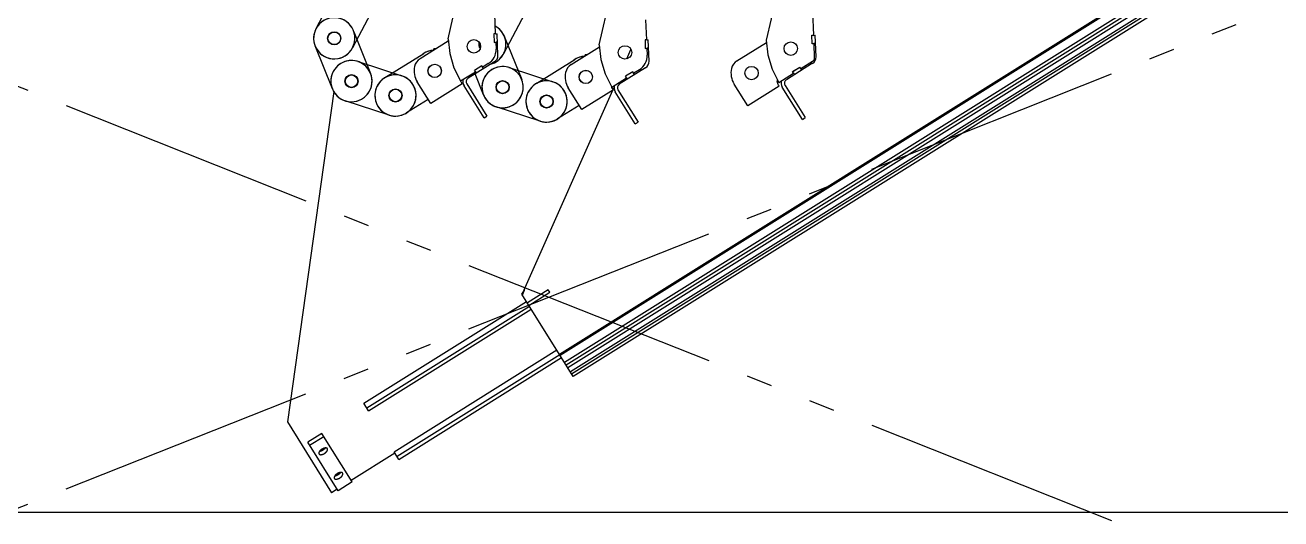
# Model space of a CAD drawing. Header units: millimetres. Extents: x 1084702 to 1166801, y 36632 to 124519.
# Drawn here: x 1095880 to 1097401, y 105640 to 106238 of the extents above; entities that cross this region are included whole.
import ezdxf

# ---------------------------------------------------------------- set-up
doc = ezdxf.new("R2010")
doc.units = ezdxf.units.MM
doc.header["$LTSCALE"] = 250
doc.linetypes.add('CENTER', pattern=[3, 2.5, -0.25, 0, -0.25])
doc.linetypes.add('PHANTOM', pattern=[2.1, 1.25, -0.2, 0.125, -0.2, 0.125, -0.2])
doc.layers.get('0').update_dxf_attribs({"color": 255})

# ---------------------------------------------------------------- blocks, each defined once
blk = doc.blocks.new('cont')
at = {"linetype": 'PHANTOM'}
for p, q in [((225402.8, 145808.7), (231452.8, 143408.7)), ((225402.8, 143408.7), (231452.8, 145808.7))]:
    blk.add_line(p, q, dxfattribs=at)
blk = doc.blocks.new('PK65002M m platform_side')
at = {"linetype": 'Continuous'}
for p, q in [((-10046.8, 5881.4), (-11641.1, 4885.1)), ((-10046, 5880.1), (-11640.3, 4883.8)), ((-11635.3, 4875.8), (-10040.9, 5872)), ((-10038.8, 5868.5), (-11633.1, 4872.3)), ((-11631.2, 4869.3), (-10036.9, 5865.6)), ((-10033.5, 5860.1), (-11627.9, 4863.9)), ((-11626.5, 4861.7), (-10032.2, 5857.9)), ((-10030.1, 5854.6), (-11624.4, 4858.4)), ((-11936.2, 5279.7), (-11909.9, 5329.1)), ((-11776.2, 5267.3), (-11759.4, 5340)), ((-11593.1, 5260), (-11576.3, 5332.7)), ((-11373.6, 5339.4), (-11390.7, 5265.6)), ((-11866.5, 5304.2), (-11892.1, 5256.2)), ((-11718.6, 5273.5), (-11719.5, 5297.7)), ((-11683.4, 5297), (-11709, 5248.9)), ((-11333.1, 5271.6), (-11334.1, 5300)), ((-11535.5, 5266.2), (-11536.4, 5290.4)), ((-11891, 5277.3), (-11890.4, 5275.8)), ((-11890.4, 5275.8), (-11870, 5225.4)), ((-11718.6, 5273.5), (-11720.6, 5273.4)), ((-11720.6, 5273.4), (-11720.2, 5263)), ((-11718.6, 5273.3), (-11716.7, 5273.3)), ((-11715.8, 5247.3), (-11716.7, 5273.3)), ((-11707.9, 5270), (-11707.3, 5268.6)), ((-11707.3, 5268.6), (-11686.9, 5218.1)), ((-11535.5, 5266.2), (-11537.5, 5266.1)), ((-11537.5, 5266.1), (-11537.2, 5255.7)), ((-11535.5, 5266), (-11533.7, 5266.1)), ((-11532.7, 5240.1), (-11533.7, 5266.1)), ((-11335.3, 5271.5), (-11333.1, 5271.6)), ((-11334.9, 5261.1), (-11335.3, 5271.5)), ((-11333.1, 5271.4), (-11331.2, 5271.5)), ((-11330.3, 5245.5), (-11331.2, 5271.5)), ((-11916.3, 5206.6), (-11937.3, 5258.6)), ((-11851.8, 5220.7), (-11805.7, 5249.6)), ((-11810.1, 5243.3), (-11775.9, 5264.7)), ((-11793.4, 5253.7), (-11793.3, 5255.2)), ((-11720.2, 5263), (-11718.2, 5263.1)), ((-11716.4, 5263.3), (-11718.3, 5263.3)), ((-11718.2, 5263.1), (-11718, 5254.9)), ((-11627.1, 5236), (-11592.8, 5257.4)), ((-11559.6, 5243.1), (-11554.6, 5254.3)), ((-11537.2, 5255.7), (-11535.2, 5255.8)), ((-11533.3, 5256.1), (-11535.2, 5256)), ((-11535.2, 5255.8), (-11534.9, 5247.6)), ((-11426.1, 5240.6), (-11390.4, 5262.9)), ((-11332.7, 5261.2), (-11334.9, 5261.1)), ((-11330.8, 5261.5), (-11332.8, 5261.4)), ((-11332.2, 5244.5), (-11332.7, 5261.2)), ((-11929.7, 5248.3), (-11929.7, 5248.3)), ((-11909.1, 5243.4), (-11909.1, 5243.5)), ((-11900.8, 5246.8), (-11900.7, 5246.8)), ((-11885.4, 5239.8), (-11883.9, 5239.3)), ((-11883.9, 5239.3), (-11832.2, 5222.5)), ((-11720.1, 5239.4), (-11751.9, 5219.5)), ((-11735.2, 5234.6), (-11744.1, 5229.1)), ((-11734.2, 5232.9), (-11735.2, 5234.6)), ((-11727.4, 5237.2), (-11734.2, 5232.9)), ((-11717.7, 5239.6), (-11717.7, 5239.5)), ((-11668.7, 5213.5), (-11622.6, 5242.3)), ((-11610.3, 5246.4), (-11610.2, 5247.9)), ((-11610.3, 5246.4), (-11610.2, 5247.9)), ((-11334.5, 5237.6), (-11366.3, 5217.7)), ((-11348.7, 5231.2), (-11334.5, 5240.1)), ((-11853.2, 5219.9), (-11851.8, 5220.7)), ((-11761, 5216.2), (-11743, 5227.4)), ((-11743, 5227.4), (-11744.1, 5229.1)), ((-11733.3, 5199.4), (-11743.5, 5224.7)), ((-11741.8, 5225.8), (-11742.9, 5227.5)), ((-11733.3, 5231.1), (-11734.4, 5232.8)), ((-11702.4, 5232.5), (-11700.9, 5232)), ((-11700.9, 5232), (-11649.1, 5215.2)), ((-11577.9, 5208.9), (-11559.9, 5220.2)), ((-11537, 5232.1), (-11568.8, 5212.3)), ((-11552.2, 5227.4), (-11561, 5221.9)), ((-11559.9, 5220.2), (-11561, 5221.9)), ((-11558.7, 5218.5), (-11559.8, 5220.2)), ((-11551.1, 5225.7), (-11552.2, 5227.4)), ((-11550.2, 5223.8), (-11551.3, 5225.5)), ((-11544.3, 5229.9), (-11551.1, 5225.7)), ((-11375.5, 5214.5), (-11357.5, 5225.7)), ((-11358.7, 5227.6), (-11349.9, 5233.1)), ((-11357.5, 5225.7), (-11358.7, 5227.6)), ((-11349.9, 5232.7), (-11358.4, 5227.4)), ((-11356.2, 5224), (-11357.4, 5225.8)), ((-11348.7, 5231.2), (-11349.9, 5233.1)), ((-11347.8, 5229.3), (-11348.9, 5231.1)), ((-11871.1, 5204.1), (-11871.2, 5204.1)), ((-11868.4, 5212.7), (-11868.3, 5212.7)), ((-11821.4, 5215.6), (-11821.4, 5215.6)), ((-11816.6, 5208), (-11816.7, 5207.9)), ((-11797.2, 5188.8), (-11813.6, 5215.1)), ((-11759, 5212.7), (-11797.2, 5188.8)), ((-11759, 5212.7), (-11759.7, 5213.8)), ((-11732.5, 5171.5), (-11756.8, 5210.5)), ((-11753.5, 5212.6), (-11729.1, 5173.6)), ((-11685.3, 5205.4), (-11685.3, 5205.4)), ((-11682.6, 4966.2), (-11576.5, 5205.1)), ((-11670.1, 5212.6), (-11668.7, 5213.5)), ((-11638.4, 5208.3), (-11638.3, 5208.3)), ((-11614.1, 5181.6), (-11630.5, 5207.9)), ((-11575.9, 5205.4), (-11614.1, 5181.6)), ((-11575.9, 5205.4), (-11576.6, 5206.5)), ((-11576.2, 5205.8), (-11575.1, 5208.2)), ((-11570.4, 5205.4), (-11546, 5166.4)), ((-11413.1, 5186.2), (-11429.6, 5212.5)), ((-11375, 5210.1), (-11413.1, 5186.2)), ((-11377, 5214.3), (-11377.4, 5215.6)), ((-11375, 5210.1), (-11375.7, 5211.1)), ((-11346.9, 5169.7), (-11371.3, 5208.7)), ((-11367.9, 5210.8), (-11343.5, 5171.8)), ((-11914.7, 5203.3), (-11970.9, 4803.4)), ((-11847.6, 5174.9), (-11900.9, 5192.2)), ((-11888.1, 5191.5), (-11888.1, 5191.5)), ((-11800.4, 5193.9), (-11826.7, 5177.5)), ((-11688, 5196.8), (-11688.1, 5196.9)), ((-11633.5, 5200.7), (-11633.6, 5200.7)), ((-11549.4, 5164.2), (-11573.8, 5203.2)), ((-11817.9, 5186.8), (-11817.9, 5186.8)), ((-11732.5, 5171.5), (-11729.1, 5173.6)), ((-11664.6, 5167.7), (-11717.8, 5185)), ((-11716.4, 5184.5), (-11716.4, 5184.5)), ((-11705, 5184.2), (-11705, 5184.3)), ((-11617.3, 5186.7), (-11643.6, 5170.2)), ((-11634.8, 5179.5), (-11634.8, 5179.6)), ((-11666, 5168.1), (-11666, 5168.1)), ((-11642.3, 5171), (-11642.3, 5171)), ((-11549.4, 5164.2), (-11546, 5166.4)), ((-11346.9, 5169.7), (-11343.5, 5171.8)), ((-11654.7, 4963.4), (-11680.1, 4947.5)), ((-11652.7, 4960.3), (-11654.7, 4963.4)), ((-11878.3, 4826), (-11681.2, 4949.2)), ((-11641.1, 4885.1), (-11686.6, 4957.9)), ((-11678.2, 4944.4), (-11652.7, 4960.3)), ((-11677.5, 4943.3), (-11874.7, 4820.1)), ((-11872.5, 4816.7), (-11675.4, 4939.9)), ((-11841.6, 4767.3), (-11644.5, 4890.5)), ((-11640.8, 4884.6), (-11838, 4761.4)), ((-11624.4, 4858.4), (-11641.1, 4885.1)), ((-11835.9, 4758), (-11638.7, 4881.2)), ((-11872.5, 4816.7), (-11878.3, 4826)), ((-11970.9, 4803.4), (-11917.4, 4717.7)), ((-11929.2, 4789.5), (-11946.2, 4778.9)), ((-11909.5, 4720.1), (-11946.2, 4778.9)), ((-11943.9, 4775.2), (-11926.9, 4785.8)), ((-11892.5, 4730.7), (-11929.2, 4789.5)), ((-11840.6, 4765.7), (-11893.6, 4732.6)), ((-11835.9, 4758), (-11841.6, 4767.3)), ((-11910.6, 4722), (-11917.4, 4717.7)), ((-11892.5, 4730.7), (-11909.5, 4720.1))]:
    blk.add_line(p, q, dxfattribs=at)
for points in [[(-11776.2, 5267.3), (-11774.2, 5249.4), (-11769.1, 5232.3), (-11761, 5216.2)], [(-11390.7, 5265.6), (-11388.7, 5247.7), (-11383.6, 5230.6), (-11375.5, 5214.5)], [(-11593.1, 5260), (-11591.1, 5242.2), (-11586, 5225), (-11577.9, 5208.9)], [(-11759.7, 5213.8), (-11760.2, 5214.6), (-11760.6, 5215.7), (-11760.9, 5216.3)], [(-11576.6, 5206.5), (-11577.1, 5207.3), (-11577.6, 5208.4), (-11577.8, 5209)], [(-11375.7, 5211.1), (-11376.1, 5212), (-11376.6, 5213), (-11377, 5214.3)], [(-11686.6, 4957.9), (-11685.1, 4960.7), (-11683.8, 4963.5), (-11682.6, 4966.2)], [(-11685.9, 4956.7), (-11684.7, 4960), (-11683.6, 4963.1), (-11682.6, 4966.2)], [(-11929.1, 4770.4), (-11929.1, 4770.3), (-11929.2, 4770.3), (-11929.3, 4770.2), (-11929.3, 4770.2), (-11929.4, 4770.1), (-11929.5, 4770.1), (-11929.6, 4770), (-11929.6, 4770), (-11929.7, 4769.9), (-11929.8, 4769.9), (-11929.8, 4769.8), (-11929.9, 4769.8), (-11930, 4769.7), (-11930, 4769.7), (-11930.1, 4769.6), (-11930.2, 4769.6), (-11930.2, 4769.5), (-11930.3, 4769.5), (-11930.4, 4769.4), (-11930.4, 4769.4), (-11930.5, 4769.3), (-11930.5, 4769.2), (-11930.6, 4769.2), (-11930.7, 4769.1), (-11930.7, 4769.1), (-11930.8, 4769), (-11930.9, 4769), (-11930.9, 4768.9), (-11931, 4768.9), (-11931, 4768.8), (-11931.1, 4768.7), (-11931.1, 4768.7), (-11931.2, 4768.6), (-11931.2, 4768.6), (-11931.3, 4768.5), (-11931.4, 4768.5), (-11931.4, 4768.4), (-11931.5, 4768.3), (-11931.5, 4768.3), (-11931.6, 4768.2), (-11931.6, 4768.2), (-11931.7, 4768.1), (-11931.7, 4768.1), (-11931.7, 4768), (-11931.8, 4767.9), (-11931.8, 4767.9), (-11931.9, 4767.8), (-11931.9, 4767.8), (-11932, 4767.7), (-11932, 4767.6), (-11932, 4767.6), (-11932.1, 4767.5), (-11932.1, 4767.5), (-11932.2, 4767.4), (-11932.2, 4767.4), (-11932.2, 4767.3), (-11932.3, 4767.2), (-11932.3, 4767.2), (-11932.3, 4767.1), (-11932.4, 4767.1), (-11932.4, 4767), (-11932.4, 4766.9), (-11932.4, 4766.9), (-11932.5, 4766.8), (-11932.5, 4766.8), (-11932.5, 4766.7), (-11932.5, 4766.7), (-11932.6, 4766.6), (-11932.6, 4766.6), (-11932.6, 4766.5), (-11932.6, 4766.4), (-11932.6, 4766.4), (-11932.7, 4766.3), (-11932.7, 4766.3), (-11932.7, 4766.2), (-11932.7, 4766.2), (-11932.7, 4766.1), (-11932.7, 4766.1), (-11932.7, 4766), (-11932.8, 4766), (-11932.8, 4765.9), (-11932.8, 4765.9), (-11932.8, 4765.8), (-11932.8, 4765.8), (-11932.8, 4765.7), (-11932.8, 4765.7), (-11932.8, 4765.6), (-11932.8, 4765.6), (-11932.8, 4765.5), (-11932.8, 4765.5), (-11932.8, 4765.4), (-11932.8, 4765.4), (-11932.8, 4765.3), (-11932.8, 4765.3), (-11932.8, 4765.2), (-11932.8, 4765.2), (-11932.8, 4765.1), (-11932.7, 4765.1), (-11932.7, 4765.1), (-11932.7, 4765), (-11932.7, 4765), (-11932.7, 4764.9), (-11932.7, 4764.9), (-11932.7, 4764.8), (-11932.6, 4764.8), (-11932.6, 4764.8), (-11932.6, 4764.7), (-11932.6, 4764.7), (-11932.6, 4764.7), (-11932.6, 4764.6)], [(-11932.6, 4764.6), (-11932.5, 4764.6), (-11932.5, 4764.6), (-11932.5, 4764.5), (-11932.5, 4764.5), (-11932.4, 4764.5), (-11932.4, 4764.4), (-11932.4, 4764.4), (-11932.4, 4764.4), (-11932.3, 4764.3), (-11932.3, 4764.3), (-11932.3, 4764.3), (-11932.2, 4764.3), (-11932.2, 4764.2), (-11932.2, 4764.2), (-11932.1, 4764.2), (-11932.1, 4764.2), (-11932, 4764.1), (-11932, 4764.1), (-11932, 4764.1), (-11931.9, 4764.1), (-11931.9, 4764), (-11931.8, 4764), (-11931.8, 4764), (-11931.7, 4764), (-11931.7, 4763.9), (-11931.7, 4763.9), (-11931.6, 4763.9), (-11931.6, 4763.9), (-11931.5, 4763.9), (-11931.5, 4763.9), (-11931.4, 4763.9), (-11931.4, 4763.8), (-11931.3, 4763.8), (-11931.2, 4763.8), (-11931.2, 4763.8), (-11931.1, 4763.8), (-11931.1, 4763.8), (-11931, 4763.8), (-11931, 4763.8), (-11930.9, 4763.8), (-11930.8, 4763.8), (-11930.8, 4763.7), (-11930.7, 4763.7), (-11930.7, 4763.7), (-11930.6, 4763.7), (-11930.5, 4763.7), (-11930.5, 4763.7), (-11930.4, 4763.7), (-11930.4, 4763.7), (-11930.3, 4763.7), (-11930.2, 4763.7), (-11930.2, 4763.7), (-11930.1, 4763.7), (-11930, 4763.8), (-11930, 4763.8), (-11929.9, 4763.8), (-11929.8, 4763.8), (-11929.8, 4763.8), (-11929.7, 4763.8), (-11929.6, 4763.8), (-11929.5, 4763.8), (-11929.5, 4763.8), (-11929.4, 4763.8), (-11929.3, 4763.8), (-11929.3, 4763.9), (-11929.2, 4763.9), (-11929.1, 4763.9), (-11929, 4763.9), (-11929, 4763.9), (-11928.9, 4763.9), (-11928.8, 4764), (-11928.8, 4764), (-11928.7, 4764), (-11928.6, 4764), (-11928.5, 4764), (-11928.5, 4764.1), (-11928.4, 4764.1), (-11928.3, 4764.1), (-11928.2, 4764.1), (-11928.2, 4764.2), (-11928.1, 4764.2), (-11928, 4764.2), (-11927.9, 4764.3), (-11927.8, 4764.3), (-11927.8, 4764.3), (-11927.7, 4764.3), (-11927.6, 4764.4), (-11927.5, 4764.4), (-11927.5, 4764.4), (-11927.4, 4764.5), (-11927.3, 4764.5), (-11927.2, 4764.5), (-11927.2, 4764.6), (-11927.1, 4764.6), (-11927, 4764.6), (-11926.9, 4764.7), (-11926.9, 4764.7), (-11926.8, 4764.8), (-11926.7, 4764.8), (-11926.6, 4764.8), (-11926.5, 4764.9), (-11926.5, 4764.9), (-11926.4, 4765), (-11926.3, 4765), (-11926.2, 4765), (-11926.2, 4765.1), (-11926.1, 4765.1), (-11926, 4765.2), (-11925.9, 4765.2), (-11925.9, 4765.3)], [(-11928.2, 4768.9), (-11928.2, 4768.9), (-11928.3, 4768.8), (-11928.4, 4768.8), (-11928.5, 4768.8), (-11928.5, 4768.7), (-11928.6, 4768.7), (-11928.7, 4768.6), (-11928.8, 4768.6), (-11928.8, 4768.6), (-11928.9, 4768.5), (-11929, 4768.5), (-11929.1, 4768.4), (-11929.1, 4768.4), (-11929.2, 4768.4), (-11929.3, 4768.3), (-11929.4, 4768.3), (-11929.4, 4768.2), (-11929.5, 4768.2), (-11929.6, 4768.2), (-11929.7, 4768.1), (-11929.7, 4768.1), (-11929.8, 4768.1), (-11929.9, 4768), (-11930, 4768), (-11930, 4768), (-11930.1, 4768), (-11930.2, 4767.9), (-11930.3, 4767.9), (-11930.4, 4767.9), (-11930.4, 4767.8), (-11930.5, 4767.8), (-11930.6, 4767.8), (-11930.7, 4767.8), (-11930.7, 4767.7), (-11930.8, 4767.7), (-11930.9, 4767.7), (-11931, 4767.7), (-11931, 4767.7), (-11931.1, 4767.6), (-11931.2, 4767.6), (-11931.3, 4767.6), (-11931.3, 4767.6), (-11931.4, 4767.6), (-11931.5, 4767.6), (-11931.5, 4767.5), (-11931.6, 4767.5), (-11931.7, 4767.5), (-11931.8, 4767.5), (-11931.8, 4767.5), (-11931.9, 4767.5), (-11932, 4767.5), (-11932, 4767.5), (-11932.1, 4767.4), (-11932.1, 4767.4)], [(-11927.8, 4771), (-11927.8, 4771), (-11927.9, 4771), (-11927.9, 4770.9), (-11928, 4770.9), (-11928, 4770.9), (-11928, 4770.8), (-11928.1, 4770.8), (-11928.1, 4770.7), (-11928.2, 4770.7), (-11928.2, 4770.7), (-11928.2, 4770.6), (-11928.3, 4770.6), (-11928.3, 4770.6), (-11928.4, 4770.5), (-11928.4, 4770.5), (-11928.5, 4770.5), (-11928.5, 4770.4), (-11928.5, 4770.4), (-11928.6, 4770.4), (-11928.6, 4770.3), (-11928.7, 4770.3), (-11928.7, 4770.3), (-11928.8, 4770.3), (-11928.8, 4770.2), (-11928.9, 4770.2), (-11928.9, 4770.2), (-11929, 4770.1), (-11929, 4770.1), (-11929, 4770.1), (-11929.1, 4770.1), (-11929.1, 4770), (-11929.2, 4770), (-11929.2, 4770), (-11929.3, 4769.9), (-11929.3, 4769.9), (-11929.4, 4769.9), (-11929.4, 4769.9), (-11929.5, 4769.8), (-11929.5, 4769.8), (-11929.6, 4769.8), (-11929.6, 4769.8), (-11929.7, 4769.7), (-11929.7, 4769.7), (-11929.8, 4769.7), (-11929.8, 4769.7), (-11929.9, 4769.7), (-11929.9, 4769.6), (-11930, 4769.6), (-11930, 4769.6), (-11930.1, 4769.6), (-11930.1, 4769.6), (-11930.2, 4769.6), (-11930.2, 4769.5)], [(-11922.4, 4771), (-11922.4, 4771), (-11922.4, 4771), (-11922.4, 4771.1), (-11922.5, 4771.1), (-11922.5, 4771.1), (-11922.5, 4771.2), (-11922.5, 4771.2), (-11922.6, 4771.2), (-11922.6, 4771.3), (-11922.6, 4771.3), (-11922.7, 4771.3), (-11922.7, 4771.4), (-11922.7, 4771.4), (-11922.8, 4771.4), (-11922.8, 4771.4), (-11922.8, 4771.5), (-11922.9, 4771.5), (-11922.9, 4771.5), (-11923, 4771.5), (-11923, 4771.6), (-11923.1, 4771.6), (-11923.1, 4771.6), (-11923.1, 4771.6), (-11923.2, 4771.7), (-11923.2, 4771.7), (-11923.3, 4771.7), (-11923.3, 4771.7), (-11923.4, 4771.7), (-11923.4, 4771.7), (-11923.5, 4771.8), (-11923.5, 4771.8), (-11923.6, 4771.8), (-11923.6, 4771.8), (-11923.7, 4771.8), (-11923.7, 4771.8), (-11923.8, 4771.8), (-11923.9, 4771.8), (-11923.9, 4771.8), (-11924, 4771.9), (-11924, 4771.9), (-11924.1, 4771.9), (-11924.1, 4771.9), (-11924.2, 4771.9), (-11924.3, 4771.9), (-11924.3, 4771.9), (-11924.4, 4771.9), (-11924.4, 4771.9), (-11924.5, 4771.9), (-11924.6, 4771.9), (-11924.6, 4771.9), (-11924.7, 4771.9), (-11924.8, 4771.9), (-11924.8, 4771.9), (-11924.9, 4771.9), (-11925, 4771.9), (-11925, 4771.9), (-11925.1, 4771.8), (-11925.2, 4771.8), (-11925.2, 4771.8), (-11925.3, 4771.8), (-11925.4, 4771.8), (-11925.5, 4771.8), (-11925.5, 4771.8), (-11925.6, 4771.8), (-11925.7, 4771.8), (-11925.7, 4771.7), (-11925.8, 4771.7), (-11925.9, 4771.7), (-11926, 4771.7), (-11926, 4771.7), (-11926.1, 4771.7), (-11926.2, 4771.6), (-11926.3, 4771.6), (-11926.3, 4771.6), (-11926.4, 4771.6), (-11926.5, 4771.5), (-11926.6, 4771.5), (-11926.6, 4771.5), (-11926.7, 4771.5), (-11926.8, 4771.5), (-11926.9, 4771.4), (-11926.9, 4771.4), (-11927, 4771.4), (-11927.1, 4771.3), (-11927.2, 4771.3), (-11927.2, 4771.3), (-11927.3, 4771.3), (-11927.4, 4771.2), (-11927.5, 4771.2), (-11927.5, 4771.2), (-11927.6, 4771.1), (-11927.7, 4771.1), (-11927.8, 4771), (-11927.8, 4771), (-11927.9, 4771), (-11928, 4770.9), (-11928.1, 4770.9), (-11928.2, 4770.9), (-11928.2, 4770.8), (-11928.3, 4770.8), (-11928.4, 4770.7), (-11928.5, 4770.7), (-11928.5, 4770.7), (-11928.6, 4770.6), (-11928.7, 4770.6), (-11928.8, 4770.5), (-11928.8, 4770.5), (-11928.9, 4770.4), (-11929, 4770.4), (-11929.1, 4770.4)], [(-11925.1, 4771.8), (-11925.1, 4771.8), (-11925.1, 4771.8), (-11925.2, 4771.7), (-11925.2, 4771.7), (-11925.3, 4771.6), (-11925.3, 4771.5), (-11925.3, 4771.5), (-11925.4, 4771.4), (-11925.4, 4771.4), (-11925.5, 4771.3), (-11925.5, 4771.3), (-11925.6, 4771.2), (-11925.6, 4771.1), (-11925.7, 4771.1), (-11925.7, 4771), (-11925.8, 4771), (-11925.8, 4770.9), (-11925.9, 4770.8), (-11925.9, 4770.8), (-11926, 4770.7), (-11926, 4770.7), (-11926.1, 4770.6), (-11926.1, 4770.6), (-11926.2, 4770.5), (-11926.2, 4770.4), (-11926.3, 4770.4), (-11926.4, 4770.3), (-11926.4, 4770.3), (-11926.5, 4770.2), (-11926.5, 4770.2), (-11926.6, 4770.1), (-11926.7, 4770.1), (-11926.7, 4770), (-11926.8, 4769.9), (-11926.9, 4769.9), (-11926.9, 4769.8), (-11927, 4769.8), (-11927, 4769.7), (-11927.1, 4769.7), (-11927.2, 4769.6), (-11927.2, 4769.6), (-11927.3, 4769.5), (-11927.4, 4769.5), (-11927.5, 4769.4), (-11927.5, 4769.4), (-11927.6, 4769.3), (-11927.7, 4769.3), (-11927.7, 4769.2), (-11927.8, 4769.2), (-11927.9, 4769.1), (-11928, 4769.1), (-11928, 4769), (-11928.1, 4769), (-11928.2, 4768.9)], [(-11925.9, 4765.3), (-11925.8, 4765.3), (-11925.7, 4765.4), (-11925.7, 4765.4), (-11925.6, 4765.5), (-11925.5, 4765.5), (-11925.4, 4765.5), (-11925.4, 4765.6), (-11925.3, 4765.6), (-11925.2, 4765.7), (-11925.2, 4765.7), (-11925.1, 4765.8), (-11925, 4765.8), (-11925, 4765.9), (-11924.9, 4765.9), (-11924.8, 4766), (-11924.8, 4766.1), (-11924.7, 4766.1), (-11924.6, 4766.2), (-11924.6, 4766.2), (-11924.5, 4766.3), (-11924.4, 4766.3), (-11924.4, 4766.4), (-11924.3, 4766.4), (-11924.3, 4766.5), (-11924.2, 4766.5), (-11924.1, 4766.6), (-11924.1, 4766.6), (-11924, 4766.7), (-11924, 4766.8), (-11923.9, 4766.8), (-11923.8, 4766.9), (-11923.8, 4766.9), (-11923.7, 4767), (-11923.7, 4767), (-11923.6, 4767.1), (-11923.6, 4767.2), (-11923.5, 4767.2), (-11923.5, 4767.3), (-11923.4, 4767.3), (-11923.4, 4767.4), (-11923.3, 4767.5), (-11923.3, 4767.5), (-11923.2, 4767.6), (-11923.2, 4767.6), (-11923.1, 4767.7), (-11923.1, 4767.7), (-11923.1, 4767.8), (-11923, 4767.9), (-11923, 4767.9), (-11922.9, 4768), (-11922.9, 4768), (-11922.8, 4768.1), (-11922.8, 4768.2), (-11922.8, 4768.2), (-11922.7, 4768.3), (-11922.7, 4768.3), (-11922.7, 4768.4), (-11922.6, 4768.4), (-11922.6, 4768.5), (-11922.6, 4768.6), (-11922.5, 4768.6), (-11922.5, 4768.7), (-11922.5, 4768.7), (-11922.5, 4768.8), (-11922.4, 4768.8), (-11922.4, 4768.9), (-11922.4, 4769), (-11922.4, 4769), (-11922.3, 4769.1), (-11922.3, 4769.1), (-11922.3, 4769.2), (-11922.3, 4769.2), (-11922.3, 4769.3), (-11922.2, 4769.3), (-11922.2, 4769.4), (-11922.2, 4769.5), (-11922.2, 4769.5), (-11922.2, 4769.6), (-11922.2, 4769.6), (-11922.2, 4769.7), (-11922.2, 4769.7), (-11922.2, 4769.8), (-11922.2, 4769.8), (-11922.1, 4769.9), (-11922.1, 4769.9), (-11922.1, 4770), (-11922.1, 4770), (-11922.1, 4770.1), (-11922.1, 4770.1), (-11922.1, 4770.2), (-11922.1, 4770.2), (-11922.1, 4770.3), (-11922.1, 4770.3), (-11922.2, 4770.3), (-11922.2, 4770.4), (-11922.2, 4770.4), (-11922.2, 4770.5), (-11922.2, 4770.5), (-11922.2, 4770.6), (-11922.2, 4770.6), (-11922.2, 4770.7), (-11922.2, 4770.7), (-11922.2, 4770.7), (-11922.3, 4770.8), (-11922.3, 4770.8), (-11922.3, 4770.9), (-11922.3, 4770.9), (-11922.3, 4770.9), (-11922.4, 4771), (-11922.4, 4771)], [(-11910.5, 4740.7), (-11910.6, 4740.6), (-11910.7, 4740.6), (-11910.7, 4740.5), (-11910.8, 4740.5), (-11910.9, 4740.4), (-11910.9, 4740.4), (-11911, 4740.3), (-11911.1, 4740.3), (-11911.1, 4740.2), (-11911.2, 4740.2), (-11911.3, 4740.1), (-11911.4, 4740.1), (-11911.4, 4740), (-11911.5, 4740), (-11911.6, 4739.9), (-11911.6, 4739.9), (-11911.7, 4739.8), (-11911.7, 4739.8), (-11911.8, 4739.7), (-11911.9, 4739.7), (-11911.9, 4739.6), (-11912, 4739.6), (-11912.1, 4739.5), (-11912.1, 4739.5), (-11912.2, 4739.4), (-11912.2, 4739.3), (-11912.3, 4739.3), (-11912.4, 4739.2), (-11912.4, 4739.2), (-11912.5, 4739.1), (-11912.5, 4739.1), (-11912.6, 4739), (-11912.6, 4738.9), (-11912.7, 4738.9), (-11912.8, 4738.8), (-11912.8, 4738.8), (-11912.9, 4738.7), (-11912.9, 4738.7), (-11913, 4738.6), (-11913, 4738.5), (-11913.1, 4738.5), (-11913.1, 4738.4), (-11913.2, 4738.4), (-11913.2, 4738.3), (-11913.2, 4738.3), (-11913.3, 4738.2), (-11913.3, 4738.1), (-11913.4, 4738.1), (-11913.4, 4738), (-11913.5, 4738), (-11913.5, 4737.9), (-11913.5, 4737.8), (-11913.6, 4737.8), (-11913.6, 4737.7), (-11913.6, 4737.7), (-11913.7, 4737.6), (-11913.7, 4737.6), (-11913.7, 4737.5), (-11913.8, 4737.4), (-11913.8, 4737.4), (-11913.8, 4737.3), (-11913.9, 4737.3), (-11913.9, 4737.2), (-11913.9, 4737.2), (-11913.9, 4737.1), (-11914, 4737), (-11914, 4737), (-11914, 4736.9), (-11914, 4736.9), (-11914.1, 4736.8), (-11914.1, 4736.8), (-11914.1, 4736.7), (-11914.1, 4736.6), (-11914.1, 4736.6), (-11914.2, 4736.5), (-11914.2, 4736.5), (-11914.2, 4736.4), (-11914.2, 4736.4), (-11914.2, 4736.3), (-11914.2, 4736.3), (-11914.2, 4736.2), (-11914.2, 4736.2), (-11914.2, 4736.1), (-11914.2, 4736.1), (-11914.2, 4736), (-11914.2, 4736), (-11914.2, 4735.9), (-11914.2, 4735.9), (-11914.2, 4735.8), (-11914.2, 4735.8), (-11914.2, 4735.7), (-11914.2, 4735.7), (-11914.2, 4735.6), (-11914.2, 4735.6), (-11914.2, 4735.5), (-11914.2, 4735.5), (-11914.2, 4735.5), (-11914.2, 4735.4), (-11914.2, 4735.4), (-11914.2, 4735.3), (-11914.2, 4735.3), (-11914.1, 4735.2), (-11914.1, 4735.2), (-11914.1, 4735.2), (-11914.1, 4735.1), (-11914.1, 4735.1), (-11914.1, 4735), (-11914, 4735), (-11914, 4735), (-11914, 4734.9)], [(-11914, 4734.9), (-11914, 4734.9), (-11914, 4734.9), (-11913.9, 4734.9), (-11913.9, 4734.8), (-11913.9, 4734.8), (-11913.9, 4734.8), (-11913.8, 4734.7), (-11913.8, 4734.7), (-11913.8, 4734.7), (-11913.7, 4734.6), (-11913.7, 4734.6), (-11913.7, 4734.6), (-11913.6, 4734.5), (-11913.6, 4734.5), (-11913.6, 4734.5), (-11913.5, 4734.5), (-11913.5, 4734.4), (-11913.5, 4734.4), (-11913.4, 4734.4), (-11913.4, 4734.4), (-11913.3, 4734.3), (-11913.3, 4734.3), (-11913.2, 4734.3), (-11913.2, 4734.3), (-11913.2, 4734.3), (-11913.1, 4734.3), (-11913.1, 4734.2), (-11913, 4734.2), (-11913, 4734.2), (-11912.9, 4734.2), (-11912.9, 4734.2), (-11912.8, 4734.2), (-11912.7, 4734.1), (-11912.7, 4734.1), (-11912.6, 4734.1), (-11912.6, 4734.1), (-11912.5, 4734.1), (-11912.5, 4734.1), (-11912.4, 4734.1), (-11912.4, 4734.1), (-11912.3, 4734.1), (-11912.2, 4734.1), (-11912.2, 4734.1), (-11912.1, 4734.1), (-11912.1, 4734.1), (-11912, 4734.1), (-11911.9, 4734.1), (-11911.9, 4734.1), (-11911.8, 4734.1), (-11911.7, 4734.1), (-11911.7, 4734.1), (-11911.6, 4734.1), (-11911.5, 4734.1), (-11911.5, 4734.1), (-11911.4, 4734.1), (-11911.3, 4734.1), (-11911.3, 4734.1), (-11911.2, 4734.1), (-11911.1, 4734.1), (-11911.1, 4734.1), (-11911, 4734.1), (-11910.9, 4734.1), (-11910.9, 4734.2), (-11910.8, 4734.2), (-11910.7, 4734.2), (-11910.6, 4734.2), (-11910.6, 4734.2), (-11910.5, 4734.2), (-11910.4, 4734.2), (-11910.4, 4734.3), (-11910.3, 4734.3), (-11910.2, 4734.3), (-11910.1, 4734.3), (-11910.1, 4734.3), (-11910, 4734.4), (-11909.9, 4734.4), (-11909.8, 4734.4), (-11909.8, 4734.4), (-11909.7, 4734.5), (-11909.6, 4734.5), (-11909.5, 4734.5), (-11909.5, 4734.5), (-11909.4, 4734.6), (-11909.3, 4734.6), (-11909.2, 4734.6), (-11909.1, 4734.7), (-11909.1, 4734.7), (-11909, 4734.7), (-11908.9, 4734.8), (-11908.8, 4734.8), (-11908.8, 4734.8), (-11908.7, 4734.9), (-11908.6, 4734.9), (-11908.5, 4734.9), (-11908.5, 4735), (-11908.4, 4735), (-11908.3, 4735), (-11908.2, 4735.1), (-11908.2, 4735.1), (-11908.1, 4735.2), (-11908, 4735.2), (-11907.9, 4735.2), (-11907.8, 4735.3), (-11907.8, 4735.3), (-11907.7, 4735.4), (-11907.6, 4735.4), (-11907.5, 4735.4), (-11907.5, 4735.5), (-11907.4, 4735.5), (-11907.3, 4735.6)], [(-11909.6, 4739.3), (-11909.7, 4739.2), (-11909.8, 4739.2), (-11909.8, 4739.1), (-11909.9, 4739.1), (-11910, 4739), (-11910.1, 4739), (-11910.1, 4739), (-11910.2, 4738.9), (-11910.3, 4738.9), (-11910.4, 4738.8), (-11910.4, 4738.8), (-11910.5, 4738.8), (-11910.6, 4738.7), (-11910.7, 4738.7), (-11910.7, 4738.6), (-11910.8, 4738.6), (-11910.9, 4738.6), (-11911, 4738.5), (-11911, 4738.5), (-11911.1, 4738.5), (-11911.2, 4738.4), (-11911.3, 4738.4), (-11911.3, 4738.4), (-11911.4, 4738.3), (-11911.5, 4738.3), (-11911.6, 4738.3), (-11911.7, 4738.2), (-11911.7, 4738.2), (-11911.8, 4738.2), (-11911.9, 4738.2), (-11912, 4738.1), (-11912, 4738.1), (-11912.1, 4738.1), (-11912.2, 4738.1), (-11912.3, 4738), (-11912.3, 4738), (-11912.4, 4738), (-11912.5, 4738), (-11912.6, 4738), (-11912.6, 4737.9), (-11912.7, 4737.9), (-11912.8, 4737.9), (-11912.9, 4737.9), (-11912.9, 4737.9), (-11913, 4737.9), (-11913.1, 4737.8), (-11913.1, 4737.8), (-11913.2, 4737.8), (-11913.3, 4737.8), (-11913.4, 4737.8), (-11913.4, 4737.8), (-11913.5, 4737.8), (-11913.6, 4737.8), (-11913.6, 4737.8)], [(-11909.3, 4741.3), (-11909.3, 4741.3), (-11909.3, 4741.3), (-11909.4, 4741.2), (-11909.4, 4741.2), (-11909.5, 4741.2), (-11909.5, 4741.1), (-11909.5, 4741.1), (-11909.6, 4741.1), (-11909.6, 4741), (-11909.7, 4741), (-11909.7, 4741), (-11909.7, 4740.9), (-11909.8, 4740.9), (-11909.8, 4740.9), (-11909.9, 4740.8), (-11909.9, 4740.8), (-11909.9, 4740.8), (-11910, 4740.7), (-11910, 4740.7), (-11910.1, 4740.7), (-11910.1, 4740.6), (-11910.2, 4740.6), (-11910.2, 4740.6), (-11910.3, 4740.5), (-11910.3, 4740.5), (-11910.4, 4740.5), (-11910.4, 4740.5), (-11910.5, 4740.4), (-11910.5, 4740.4), (-11910.5, 4740.4), (-11910.6, 4740.3), (-11910.6, 4740.3), (-11910.7, 4740.3), (-11910.7, 4740.3), (-11910.8, 4740.2), (-11910.8, 4740.2), (-11910.9, 4740.2), (-11910.9, 4740.2), (-11911, 4740.1), (-11911, 4740.1), (-11911.1, 4740.1), (-11911.1, 4740.1), (-11911.2, 4740), (-11911.2, 4740), (-11911.3, 4740), (-11911.3, 4740), (-11911.4, 4740), (-11911.4, 4739.9), (-11911.5, 4739.9), (-11911.5, 4739.9), (-11911.6, 4739.9), (-11911.6, 4739.9), (-11911.7, 4739.9)], [(-11903.8, 4741.3), (-11903.8, 4741.3), (-11903.9, 4741.4), (-11903.9, 4741.4), (-11903.9, 4741.4), (-11903.9, 4741.5), (-11904, 4741.5), (-11904, 4741.5), (-11904, 4741.6), (-11904.1, 4741.6), (-11904.1, 4741.6), (-11904.1, 4741.7), (-11904.2, 4741.7), (-11904.2, 4741.7), (-11904.2, 4741.7), (-11904.3, 4741.8), (-11904.3, 4741.8), (-11904.3, 4741.8), (-11904.4, 4741.8), (-11904.4, 4741.9), (-11904.5, 4741.9), (-11904.5, 4741.9), (-11904.5, 4741.9), (-11904.6, 4741.9), (-11904.6, 4742), (-11904.7, 4742), (-11904.7, 4742), (-11904.8, 4742), (-11904.8, 4742), (-11904.9, 4742.1), (-11904.9, 4742.1), (-11905, 4742.1), (-11905, 4742.1), (-11905.1, 4742.1), (-11905.1, 4742.1), (-11905.2, 4742.1), (-11905.2, 4742.1), (-11905.3, 4742.2), (-11905.4, 4742.2), (-11905.4, 4742.2), (-11905.5, 4742.2), (-11905.5, 4742.2), (-11905.6, 4742.2), (-11905.7, 4742.2), (-11905.7, 4742.2), (-11905.8, 4742.2), (-11905.8, 4742.2), (-11905.9, 4742.2), (-11906, 4742.2), (-11906, 4742.2), (-11906.1, 4742.2), (-11906.2, 4742.2), (-11906.2, 4742.2), (-11906.3, 4742.2), (-11906.4, 4742.2), (-11906.4, 4742.2), (-11906.5, 4742.2), (-11906.6, 4742.2), (-11906.6, 4742.2), (-11906.7, 4742.1), (-11906.8, 4742.1), (-11906.8, 4742.1), (-11906.9, 4742.1), (-11907, 4742.1), (-11907, 4742.1), (-11907.1, 4742.1), (-11907.2, 4742.1), (-11907.3, 4742), (-11907.3, 4742), (-11907.4, 4742), (-11907.5, 4742), (-11907.6, 4742), (-11907.6, 4742), (-11907.7, 4741.9), (-11907.8, 4741.9), (-11907.9, 4741.9), (-11907.9, 4741.9), (-11908, 4741.8), (-11908.1, 4741.8), (-11908.2, 4741.8), (-11908.2, 4741.8), (-11908.3, 4741.7), (-11908.4, 4741.7), (-11908.5, 4741.7), (-11908.5, 4741.7), (-11908.6, 4741.6), (-11908.7, 4741.6), (-11908.8, 4741.6), (-11908.8, 4741.5), (-11908.9, 4741.5), (-11909, 4741.5), (-11909.1, 4741.4), (-11909.1, 4741.4), (-11909.2, 4741.4), (-11909.3, 4741.3), (-11909.4, 4741.3), (-11909.5, 4741.3), (-11909.5, 4741.2), (-11909.6, 4741.2), (-11909.7, 4741.1), (-11909.8, 4741.1), (-11909.8, 4741.1), (-11909.9, 4741), (-11910, 4741), (-11910.1, 4740.9), (-11910.1, 4740.9), (-11910.2, 4740.9), (-11910.3, 4740.8), (-11910.4, 4740.8), (-11910.4, 4740.7), (-11910.5, 4740.7)], [(-11906.5, 4742.2), (-11906.6, 4742.2), (-11906.6, 4742.1), (-11906.6, 4742), (-11906.7, 4742), (-11906.7, 4741.9), (-11906.7, 4741.9), (-11906.8, 4741.8), (-11906.8, 4741.7), (-11906.9, 4741.7), (-11906.9, 4741.6), (-11907, 4741.6), (-11907, 4741.5), (-11907.1, 4741.5), (-11907.1, 4741.4), (-11907.2, 4741.3), (-11907.2, 4741.3), (-11907.3, 4741.2), (-11907.3, 4741.2), (-11907.4, 4741.1), (-11907.4, 4741), (-11907.5, 4741), (-11907.5, 4740.9), (-11907.6, 4740.9), (-11907.6, 4740.8), (-11907.7, 4740.8), (-11907.8, 4740.7), (-11907.8, 4740.7), (-11907.9, 4740.6), (-11907.9, 4740.5), (-11908, 4740.5), (-11908.1, 4740.4), (-11908.1, 4740.4), (-11908.2, 4740.3), (-11908.2, 4740.3), (-11908.3, 4740.2), (-11908.4, 4740.2), (-11908.4, 4740.1), (-11908.5, 4740.1), (-11908.6, 4740), (-11908.6, 4739.9), (-11908.7, 4739.9), (-11908.8, 4739.8), (-11908.8, 4739.8), (-11908.9, 4739.7), (-11909, 4739.7), (-11909, 4739.6), (-11909.1, 4739.6), (-11909.2, 4739.5), (-11909.3, 4739.5), (-11909.3, 4739.4), (-11909.4, 4739.4), (-11909.5, 4739.3), (-11909.5, 4739.3), (-11909.6, 4739.3)], [(-11907.3, 4735.6), (-11907.3, 4735.6), (-11907.2, 4735.7), (-11907.1, 4735.7), (-11907, 4735.8), (-11907, 4735.8), (-11906.9, 4735.9), (-11906.8, 4735.9), (-11906.8, 4736), (-11906.7, 4736), (-11906.6, 4736.1), (-11906.6, 4736.1), (-11906.5, 4736.2), (-11906.4, 4736.2), (-11906.3, 4736.3), (-11906.3, 4736.3), (-11906.2, 4736.4), (-11906.2, 4736.4), (-11906.1, 4736.5), (-11906, 4736.5), (-11906, 4736.6), (-11905.9, 4736.6), (-11905.8, 4736.7), (-11905.8, 4736.7), (-11905.7, 4736.8), (-11905.6, 4736.9), (-11905.6, 4736.9), (-11905.5, 4737), (-11905.5, 4737), (-11905.4, 4737.1), (-11905.4, 4737.1), (-11905.3, 4737.2), (-11905.2, 4737.2), (-11905.2, 4737.3), (-11905.1, 4737.4), (-11905.1, 4737.4), (-11905, 4737.5), (-11905, 4737.5), (-11904.9, 4737.6), (-11904.9, 4737.7), (-11904.8, 4737.7), (-11904.8, 4737.8), (-11904.7, 4737.8), (-11904.7, 4737.9), (-11904.6, 4737.9), (-11904.6, 4738), (-11904.5, 4738.1), (-11904.5, 4738.1), (-11904.5, 4738.2), (-11904.4, 4738.2), (-11904.4, 4738.3), (-11904.3, 4738.4), (-11904.3, 4738.4), (-11904.3, 4738.5), (-11904.2, 4738.5), (-11904.2, 4738.6), (-11904.2, 4738.6), (-11904.1, 4738.7), (-11904.1, 4738.8), (-11904.1, 4738.8), (-11904, 4738.9), (-11904, 4738.9), (-11904, 4739), (-11903.9, 4739), (-11903.9, 4739.1), (-11903.9, 4739.2), (-11903.9, 4739.2), (-11903.8, 4739.3), (-11903.8, 4739.3), (-11903.8, 4739.4), (-11903.8, 4739.4), (-11903.8, 4739.5), (-11903.7, 4739.6), (-11903.7, 4739.6), (-11903.7, 4739.7), (-11903.7, 4739.7), (-11903.7, 4739.8), (-11903.7, 4739.8), (-11903.6, 4739.9), (-11903.6, 4739.9), (-11903.6, 4740), (-11903.6, 4740), (-11903.6, 4740.1), (-11903.6, 4740.1), (-11903.6, 4740.2), (-11903.6, 4740.2), (-11903.6, 4740.3), (-11903.6, 4740.3), (-11903.6, 4740.4), (-11903.6, 4740.4), (-11903.6, 4740.5), (-11903.6, 4740.5), (-11903.6, 4740.6), (-11903.6, 4740.6), (-11903.6, 4740.7), (-11903.6, 4740.7), (-11903.6, 4740.8), (-11903.6, 4740.8), (-11903.6, 4740.8), (-11903.6, 4740.9), (-11903.7, 4740.9), (-11903.7, 4741), (-11903.7, 4741), (-11903.7, 4741.1), (-11903.7, 4741.1), (-11903.7, 4741.1), (-11903.8, 4741.2), (-11903.8, 4741.2), (-11903.8, 4741.2), (-11903.8, 4741.3), (-11903.8, 4741.3)]]:
    blk.add_lwpolyline(points, dxfattribs=at)
for centre, radius in [((-11914.1, 5267.9), 8), ((-11914.1, 5267.9), 7.6), ((-11744.9, 5258.1), 8.15), ((-11561.8, 5250.8), 8.15), ((-11360.9, 5255.4), 8.15), ((-11792.4, 5228.4), 8.1), ((-11792.4, 5228.4), 8), ((-11893.2, 5216), 8), ((-11893.2, 5216), 7.6), ((-11609.3, 5221.1), 8.1), ((-11609.3, 5221.1), 8), ((-11408.4, 5225.8), 8.1), ((-11839.9, 5198.7), 8), ((-11839.9, 5198.7), 7.6), ((-11710.1, 5208.7), 8), ((-11710.1, 5208.7), 7.6), ((-11656.8, 5191.4), 8), ((-11656.8, 5191.4), 7.6)]:
    blk.add_circle(centre, radius, dxfattribs=at)
for centre, radius, start, end in [((-11914.1, 5267.9), 25, 111.9999, 205.6196), ((-11914.1, 5267.9), 25, 21.9999, 151.9999), ((-11914.1, 5267.9), 25, 18.3796, 111.9999), ((-11731.1, 5260.7), 25, 18.3796, 61.0243), ((-11731.1, 5260.7), 25, 21.9999, 60.9565), ((-11914.1, 5267.9), 25, 151.9999, 331.9999), ((-11914.1, 5267.9), 25, 205.6196, 18.3796), ((-11731.1, 5260.7), 25, 284.3614, 18.3796), ((-11792.4, 5228.4), 25, 93.4503, 125.5589), ((-11792.4, 5228.4), 25, 93.6517, 122), ((-11792.4, 5228.4), 26.8, 87.0307, 91.8021), ((-11731.1, 5260.7), 8, 162.3509, 219.1845), ((-11731.1, 5260.7), 8, 162.3409, 162.3509), ((-11731.1, 5260.7), 7.6, 164.0382, 217.6619), ((-11731.1, 5260.7), 7.6, 164.0371, 164.0382), ((-11731.1, 5260.7), 8, 219.1845, 219.1871), ((-11738, 5254.2), 20, 302, 2), ((-11893.2, 5216), 25, 72, 201.9999), ((-11893.2, 5216), 25, 68.3796, 162), ((-11893.2, 5216), 25, 255.6197, 68.3796), ((-11802.2, 5230.5), 15, 122, 167.573), ((-11731.1, 5260.7), 25, 284.7175, 331.9999), ((-11731.1, 5260.7), 25, 284.7053, 284.7175), ((-11724.8, 5247), 9, 302, 2), ((-11619.1, 5223.3), 15, 122, 167.573), ((-11609.3, 5221.1), 25, 93.4502, 125.559), ((-11609.3, 5221.1), 25, 93.4496, 125.5624), ((-11609.3, 5221.1), 25, 93.6517, 122), ((-11609.3, 5221.1), 26.8, 87.0307, 91.8021), ((-11609.3, 5221.1), 26.8, 87.0302, 91.8021), ((-11554.9, 5246.9), 20, 302, 2), ((-11541.7, 5239.8), 9, 302, 2), ((-11418.1, 5227.9), 15, 122, 167.573), ((-11339.3, 5245.2), 9, 302, 2), ((-11337.2, 5244.3), 5, 302.0002, 1.9998), ((-11893.2, 5216), 25, 162, 255.6197), ((-11893.2, 5216), 25, 201.9999, 21.9999), ((-11839.9, 5198.7), 25, 118.3796, 212), ((-11839.9, 5198.7), 25, 122, 252), ((-11839.9, 5198.7), 25, 305.6197, 118.3796), ((-11839.9, 5198.7), 25, 252, 72), ((-11792.4, 5228.4), 25, 167.573, 211.9999), ((-11749.2, 5215.3), 5, 122, 212), ((-11710.1, 5208.7), 25, 72, 201.9999), ((-11710.1, 5208.7), 25, 68.3796, 162), ((-11710.1, 5208.7), 25, 255.6197, 68.3796), ((-11609.3, 5221.1), 25, 167.573, 211.9999), ((-11408.4, 5225.8), 25, 167.573, 211.9999), ((-11749.2, 5215.3), 9, 160.7556, 212), ((-11710.1, 5208.7), 25, 162, 255.6197), ((-11710.1, 5208.7), 25, 201.9999, 21.9999), ((-11656.8, 5191.4), 25, 118.3796, 212), ((-11656.8, 5191.4), 25, 122, 252), ((-11656.8, 5191.4), 25, 305.6197, 118.3796), ((-11656.8, 5191.4), 25, 252, 72), ((-11566.1, 5208), 9, 160.7556, 212), ((-11566.1, 5208), 5, 122, 212), ((-11369.5, 5216.3), 8, 168.1618, 185.2563), ((-11363.7, 5213.5), 9, 159.5667, 212), ((-11363.7, 5213.5), 5, 122, 212), ((-11710.1, 5208.7), 25, 198.3801, 255.6203), ((-11839.9, 5198.7), 25, 212, 305.6197), ((-11656.8, 5191.4), 25, 212, 305.6197), ((-11656.8, 5191.4), 25, 248.3801, 305.6202)]:
    blk.add_arc(centre, radius, start, end, dxfattribs=at)
blk = doc.blocks.new('profil_B4_1')
for p, q in [((73629.6, 70021.7), (78653.1, 70021.7)), ((78653.1, 70021.7), (82799.6, 70021.7))]:
    blk.add_line(p, q)
at = {"linetype": 'CENTER'}
blk.add_blockref('PK65002M m platform_side', (90405.4, 65327.5), dxfattribs=at)
blk.add_blockref('cont', (-149676.3, -74326.8))

msp = doc.modelspace()

# ---------------------------------------------------------------- block references
msp.add_blockref('profil_B4_1', (1017763, 35626.5))

doc.saveas('drawing.dxf')
